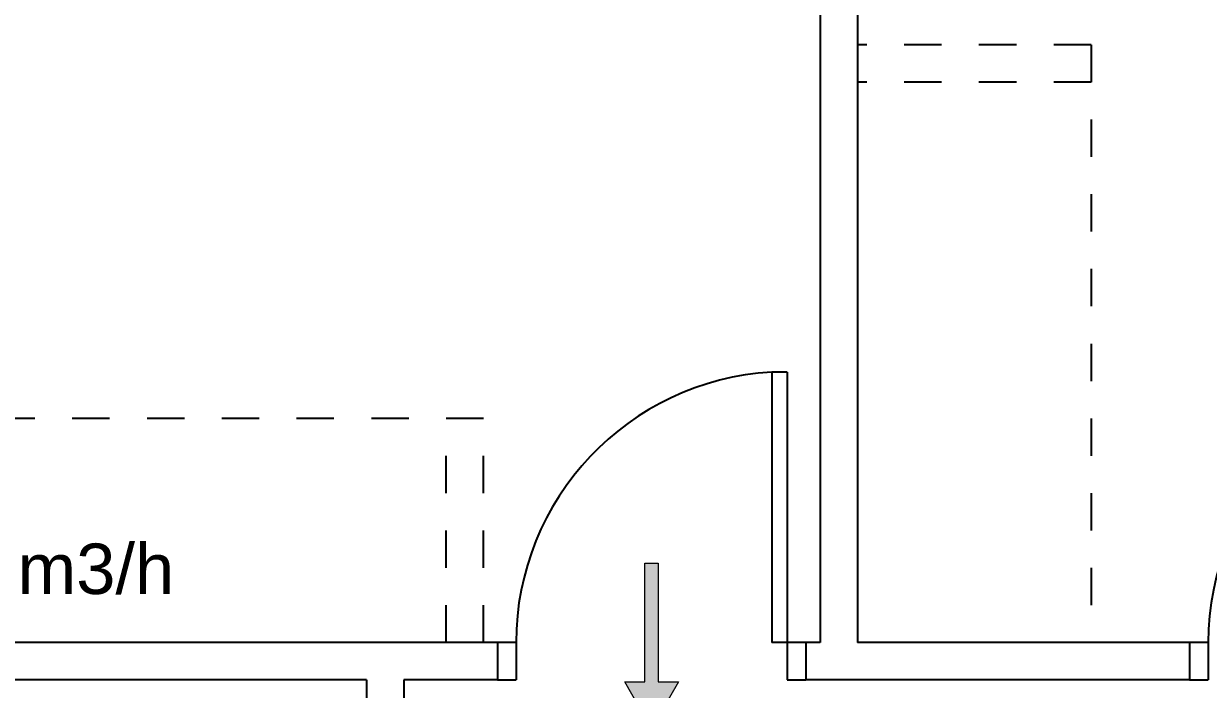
# Model space of a CAD drawing. Header units: millimetres. Extents: x 441156 to 441876, y 4514765 to 4515211.
# Drawn here: x 441308.59 to 441311.758, y 4515041.511 to 4515043.293 of the extents above; entities that cross this region are included whole.
import ezdxf
from ezdxf.enums import TextEntityAlignment as Align

# ---------------------------------------------------------------- set-up
doc = ezdxf.new("R2010")
doc.units = ezdxf.units.MM
doc.linetypes.add('RAYITAS', pattern=[0.375, 0.25, -0.125])
for name, color, linetype in [('01_mono PRIMERA', 2, 'Continuous'), ('01_proyección', 4, 'RAYITAS'), ('01_textos', 7, 'Continuous'), ('Instalaciones_ventilación_texto', 7, 'Continuous')]:
    doc.layers.add(name, color=color, linetype=linetype)
doc.styles.add('NIEVES2', font='sanss___.ttf')

# ---------------------------------------------------------------- blocks, each defined once
blk = doc.blocks.new('A$C07944EAF')
at = {"layer": '01_mono PRIMERA', "color": 254}
for p, q in [((5.4202, 12.075, 0), (5.4202, 9.415, 0)), ((5.5202, 12.075, 0), (5.5202, 9.415, 0)), ((5.3323, 10.1389, 0), (5.2909, 10.1389, 0)), ((5.2909, 10.1389, 0), (5.2909, 9.415, 0)), ((5.3323, 10.1389, 0), (5.3323, 9.315, 0)), ((4.5573, 9.415), (1.7073, 9.415)), ((4.5573, 9.415, 0), (4.5573, 9.315, 0)), ((4.6073, 9.415, 0), (4.5573, 9.415, 0)), ((4.6073, 9.415, 0), (4.6073, 9.315, 0)), ((5.3823, 9.415, 0), (5.2909, 9.415, 0)), ((5.4202, 9.415), (5.3823, 9.415)), ((5.4202, 9.415, 0), (5.3823, 9.415, 0)), ((5.3823, 9.415, 0), (5.3823, 9.315, 0)), ((6.4086, 9.415), (5.5202, 9.415)), ((6.4086, 9.415), (6.4086, 9.315)), ((6.4586, 9.415), (6.4086, 9.415)), ((6.4586, 9.415), (6.4586, 9.315)), ((4.2073, 9.315), (2.5823, 9.315)), ((4.2073, 9.315), (4.2073, 9.2649)), ((4.5573, 9.315, 0), (4.3073, 9.315, 0)), ((4.3073, 9.315), (4.3073, 9.2649)), ((4.5573, 9.315, 0), (4.6073, 9.315, 0)), ((5.3323, 9.315, 0), (5.3823, 9.315, 0)), ((6.4086, 9.315), (5.3823, 9.315, 0)), ((6.4086, 9.315), (6.4586, 9.315))]:
    blk.add_line(p, q, dxfattribs=at)
for centre in [(5.3323, 9.415, 0), (7.1836, 9.415)]:
    blk.add_arc(centre, 0.725, 93.2758, 180, dxfattribs=at)
at = {"layer": '01_proyección', "color": 120, "ltscale": 0.25}
for p, q in [((6.1452, 11.015, 0), (5.5202, 11.015, 0)), ((6.1452, 11.015, 0), (6.1452, 9.415, 0)), ((6.1452, 10.915, 0), (5.5202, 10.915, 0)), ((4.5202, 10.015), (1.7073, 10.015)), ((4.4202, 9.415, 0), (4.4202, 10.015, 0)), ((4.5202, 9.415, 0), (4.5202, 10.015, 0))]:
    blk.add_line(p, q, dxfattribs=at)

msp = doc.modelspace()

# ---------------------------------------------------------------- hatches: boundary and pattern name
at = {"layer": 'Instalaciones_ventilación_texto', "lineweight": 0}
msp.add_hatch(color=10, dxfattribs=at).paths.add_polyline_path([(441310.28749147, 4515041.84905618), (441310.28755479, 4515041.53093717), (441310.34137191, 4515041.53094788), (441310.26964074, 4515041.4053603), (441310.19785958, 4515041.53091932), (441310.2516767, 4515041.53093003), (441310.25161339, 4515041.84904904)])

# ---------------------------------------------------------------- linework, layer by layer
at = {"layer": 'Instalaciones_ventilación_texto', "color": 10, "lineweight": 0}
msp.add_lwpolyline([(441310.28749147, 4515041.84905618), (441310.28755479, 4515041.53093717), (441310.34137191, 4515041.53094788), (441310.26964074, 4515041.4053603), (441310.19785958, 4515041.53091932), (441310.2516767, 4515041.53093003), (441310.25161339, 4515041.84904904)], close=True, dxfattribs=at)

# ---------------------------------------------------------------- block references
at = {"layer": '01_mono PRIMERA'}
msp.add_blockref('A$C07944EAF', (441305.29985609, 4515032.22131485, -0.00000053), dxfattribs=at)

# ---------------------------------------------------------------- texts
at = {"layer": '01_textos', "style": 'NIEVES2'}
msp.add_text('Baño 2: 28.8 m3/h', height=0.135, rotation=0.00000008, dxfattribs=at).set_placement((441308.22230263, 4515041.76638148, 0.00004176), align=Align.CENTER)

doc.saveas('drawing.dxf')
